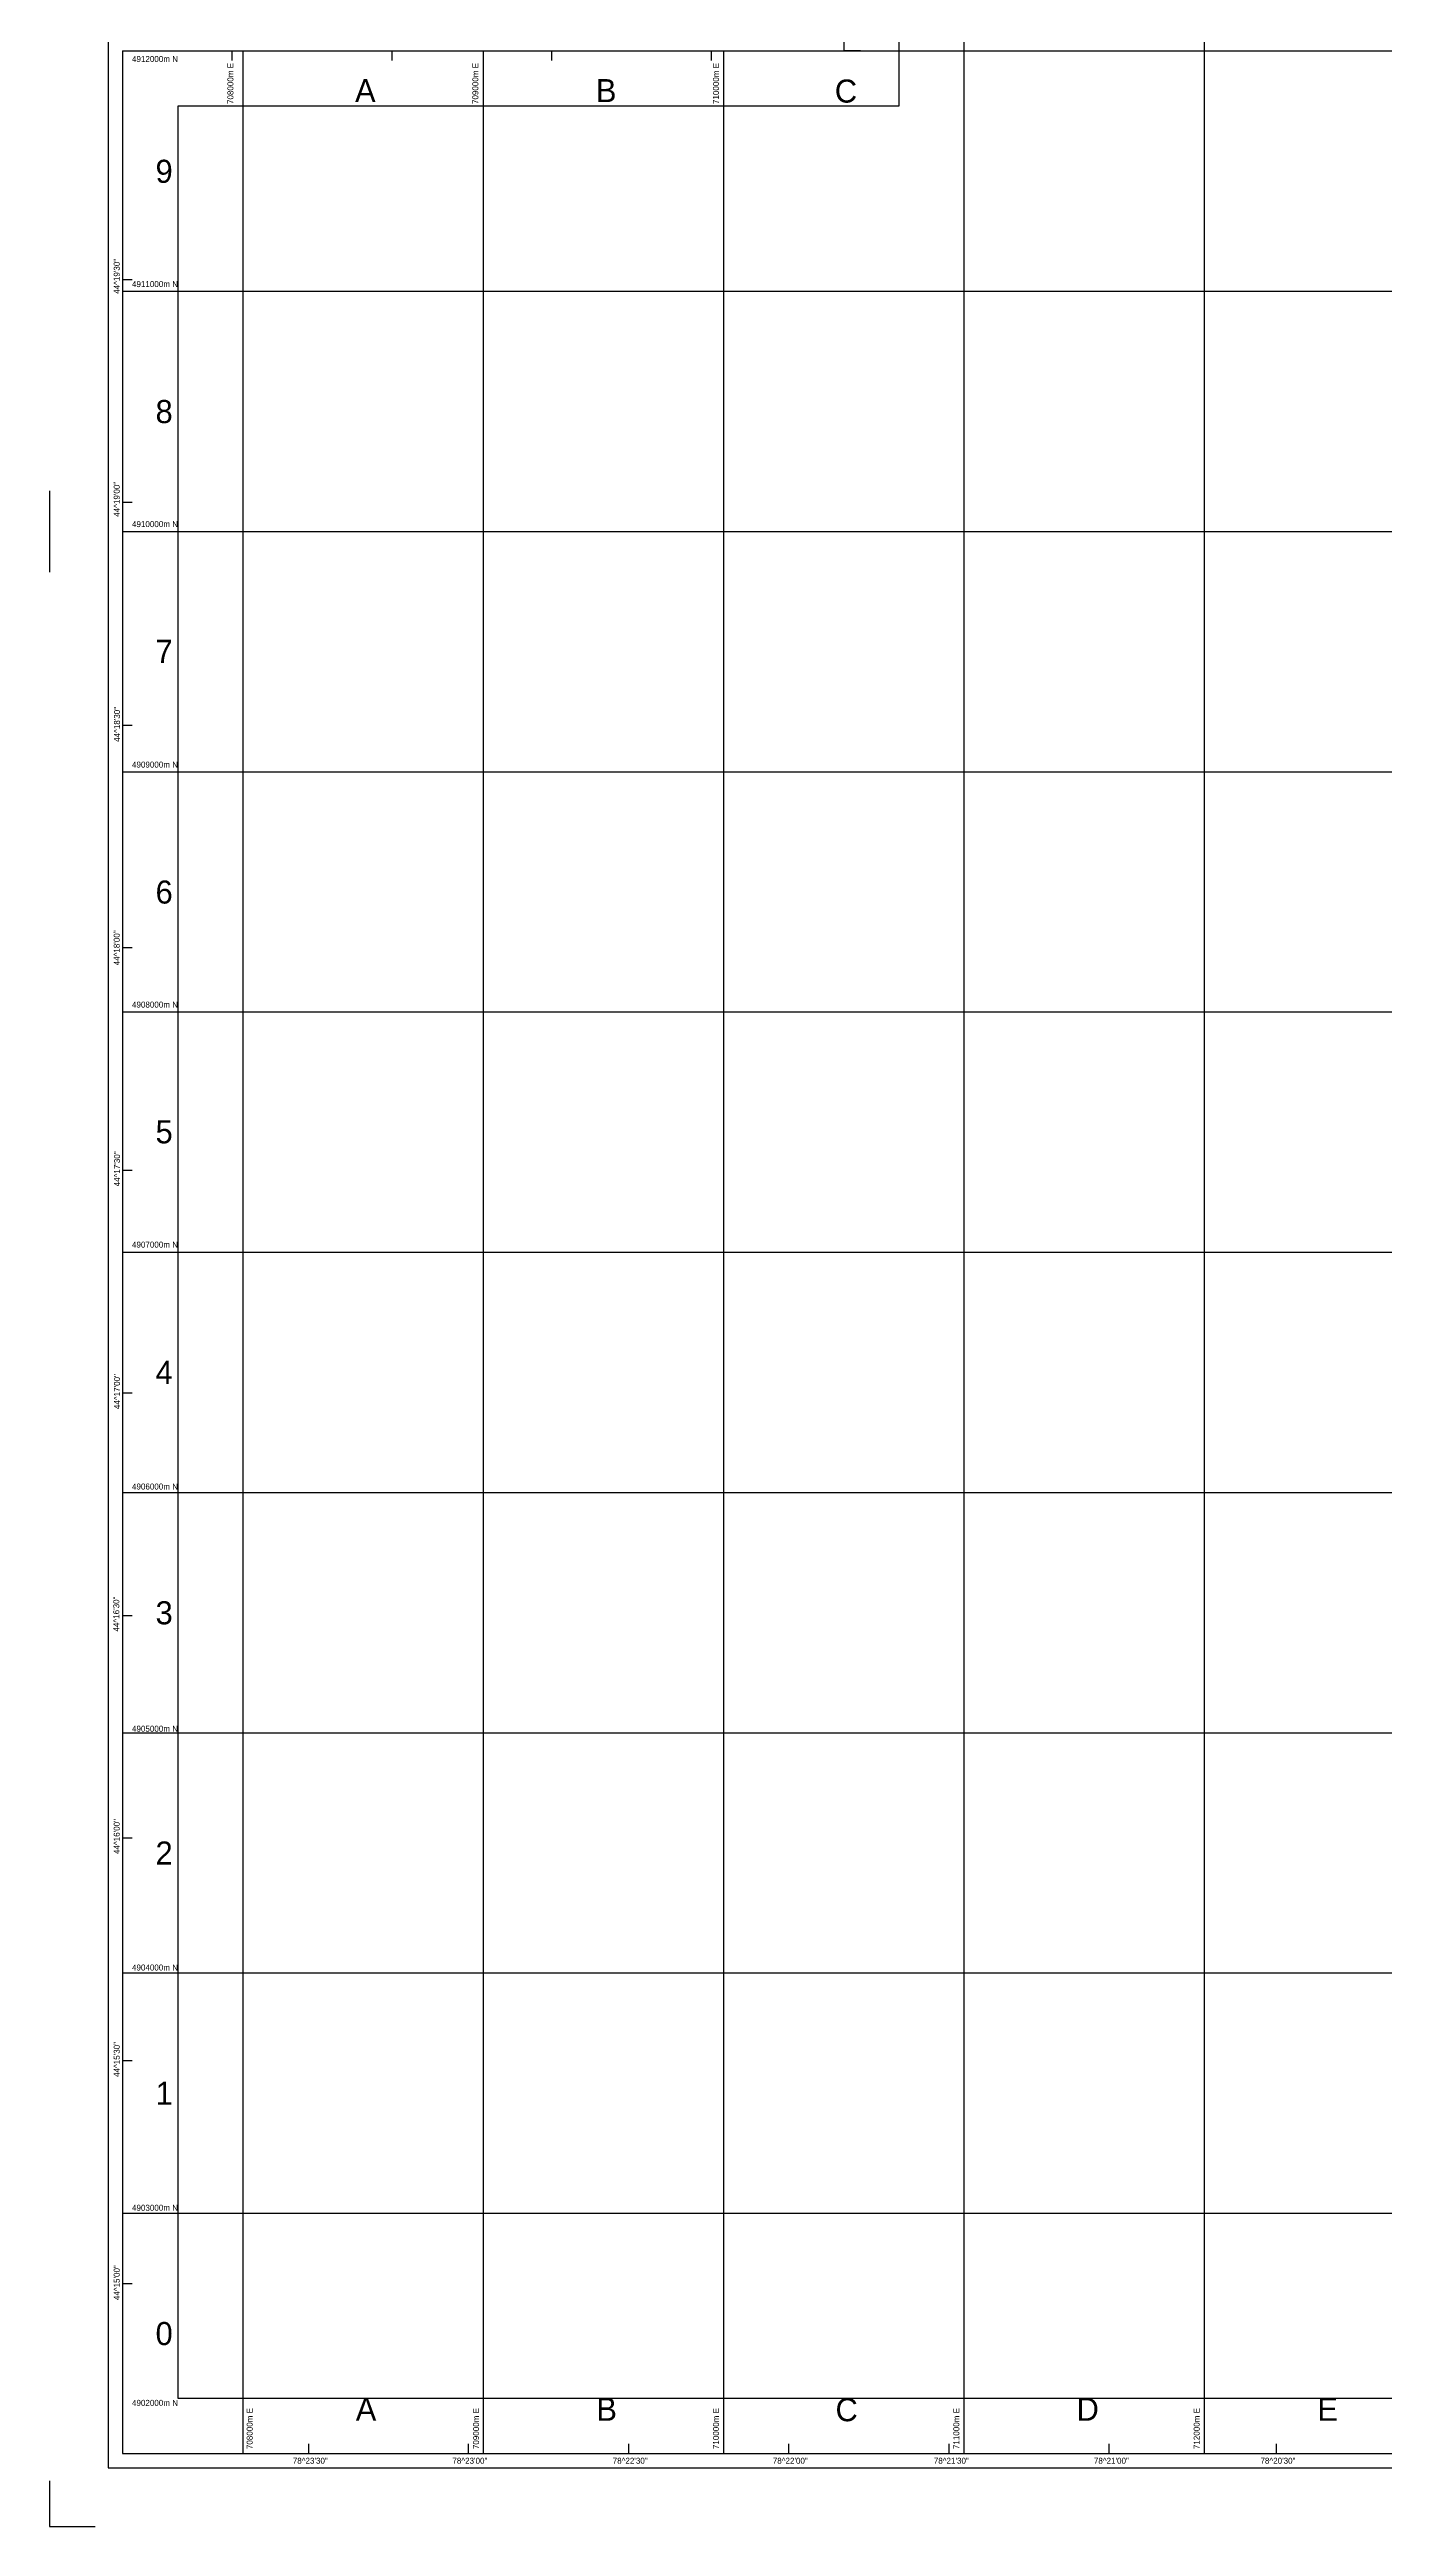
# Model space of a CAD drawing. Extents: x -10 to 710400, y -220 to 4918000.
# Drawn here: x -10 to 5544, y -220 to 10090 of the extents above; entities that cross this region are included whole.
import ezdxf

# ---------------------------------------------------------------- set-up
doc = ezdxf.new("R2010")
doc.units = 0
for name, color, linetype in [('clip box-no legd', 7, 'Continuous'), ('map bndy_info', 7, 'Continuous'), ('outer grid displ', 7, 'Continuous'), ('trim marks', 7, 'Continuous'), ('UTM grid lines', 7, 'Continuous')]:
    doc.layers.add(name, color=color, linetype=linetype)

msp = doc.modelspace()

# ---------------------------------------------------------------- linework, layer by layer
at = {"layer": 'clip box-no legd'}
for p, q in [((3524, 13854), (3524, 9854)), ((524, 9854), (524, 314)), ((3524, 9854), (524, 9854)), ((524, 314), (7564, 314))]:
    msp.add_line(p, q, dxfattribs=at)
at = {"layer": 'map bndy_info'}
for p, q in [((234, 10144), (234, 24)), ((234, 24), (7854, 24))]:
    msp.add_line(p, q, dxfattribs=at)
at = {"layer": 'outer grid displ'}
for p, q in [((3294, 14084), (3294, 10084)), ((294, 10084), (3294, 10084)), ((294, 10084), (294, 84)), ((748, 10084), (748, 10044)), ((794, 10084), (794, 10014)), ((1414, 10084), (1414, 10044)), ((1794, 10084), (1794, 10014)), ((2078, 10084), (2078, 10044)), ((2743, 10084), (2743, 10044)), ((2794, 10084), (2794, 10014)), ((3364, 10084), (3294, 10084)), ((294, 9133), (334, 9133)), ((294, 9084), (364, 9084)), ((294, 8206), (334, 8206)), ((294, 8084), (364, 8084)), ((294, 7278), (334, 7278)), ((294, 7084), (364, 7084)), ((294, 6352), (334, 6352)), ((294, 6084), (364, 6084)), ((294, 5425), (334, 5425)), ((294, 5084), (364, 5084)), ((294, 4498), (334, 4498)), ((294, 4084), (364, 4084)), ((294, 3572), (334, 3572)), ((294, 3084), (364, 3084)), ((294, 2646), (334, 2646)), ((294, 2084), (364, 2084)), ((294, 1719), (334, 1719)), ((294, 1084), (364, 1084)), ((294, 791), (334, 791)), ((794, 154), (794, 84)), ((1067, 124), (1067, 84)), ((1731, 124), (1731, 84)), ((1794, 154), (1794, 84)), ((2399, 124), (2399, 84)), ((2794, 154), (2794, 84)), ((3065, 124), (3065, 84)), ((3731, 124), (3731, 84)), ((3794, 154), (3794, 84)), ((4397, 124), (4397, 84)), ((4794, 154), (4794, 84)), ((5094, 124), (5094, 84)), ((294, 84), (7794, 84))]:
    msp.add_line(p, q, dxfattribs=at)
at = {"layer": 'trim marks'}
for p, q in [((-10, 8253), (-10, 7915)), ((-10, -30), (-10, -220)), ((-10, -220), (180, -220))]:
    msp.add_line(p, q, dxfattribs=at)
at = {"layer": 'UTM grid lines'}
for p, q in [((3794, 14084), (3794, 84)), ((4794, 14084), (4794, 84)), ((794, 10084), (10734, 10084)), ((794, 10084), (794, 84)), ((1794, 10084), (1794, 84)), ((2794, 10084), (2794, 84)), ((294, 9084), (10734, 9084)), ((294, 8084), (10734, 8084)), ((294, 7084), (10734, 7084)), ((294, 6084), (10734, 6084)), ((294, 5084), (10734, 5084)), ((294, 4084), (10734, 4084)), ((294, 3084), (10734, 3084)), ((294, 2084), (7794, 2084)), ((294, 1084), (7794, 1084))]:
    msp.add_line(p, q, dxfattribs=at)

# ---------------------------------------------------------------- texts
at = {"layer": 'outer grid displ'}
for s, height, p in [('4912000m N', 25, (333, 10038)), ('A', 96, (1261, 9871)), ('B', 96, (2263, 9871)), ('C', 96, (3257, 9869)), ('9', 96, (431, 9535)), ('4911000m N', 25, (333, 9101)), ('8', 96, (431, 8535)), ('4910000m N', 25, (333, 8102)), ('7', 96, (431, 7537)), ('4909000m N', 25, (333, 7101)), ('6', 96, (431, 6535)), ('4908000m N', 25, (333, 6102)), ('5', 96, (431, 5537)), ('4907000m N', 25, (333, 5103)), ('4', 96, (431, 4536)), ('4906000m N', 25, (333, 4096)), ('3', 96, (431, 3535)), ('4905000m N', 25, (333, 3088)), ('2', 96, (431, 2535)), ('4904000m N', 25, (333, 2094)), ('1', 96, (431, 1535)), ('4903000m N', 25, (333, 1094)), ('0', 96, (431, 535)), ('A', 96, (1264, 220)), ('B', 96, (2265, 220)), ('C', 96, (3260, 218)), ('D', 96, (4263, 220)), ('E', 96, (5265, 220)), ('4902000m N', 25, (333, 282)), ('78^23\'30"', 25, (1002, 41)), ('78^23\'00"', 25, (1666, 41)), ('78^22\'30"', 25, (2333, 41)), ('78^22\'00"', 25, (2999, 41)), ('78^21\'30"', 25, (3669, 41)), ('78^21\'00"', 25, (4335, 41)), ('78^20\'30"', 25, (5028, 41))]:
    msp.add_text(s, height=height, dxfattribs=at).set_placement(p)
for s, p in [('708000m E', (755, 9863)), ('709000m E', (1774, 9863)), ('710000m E', (2775, 9863)), ('44^19\'30"', (282, 9073)), ('44^19\'00"', (282, 8145)), ('44^18\'30"', (283, 7208)), ('44^18\'00"', (282, 6278)), ('44^17\'30"', (283, 5358)), ('44^17\'00"', (283, 4431)), ('44^16\'30"', (280, 3505)), ('44^16\'00"', (282, 2579)), ('44^15\'30"', (282, 1651)), ('44^15\'00"', (282, 722)), ('708000m E', (835, 102)), ('709000m E', (1777, 102)), ('710000m E', (2775, 102)), ('711000m E', (3775, 102)), ('712000m E', (4775, 102))]:
    msp.add_text(s, height=25, rotation=90, dxfattribs=at).set_placement(p)

doc.saveas('drawing.dxf')
